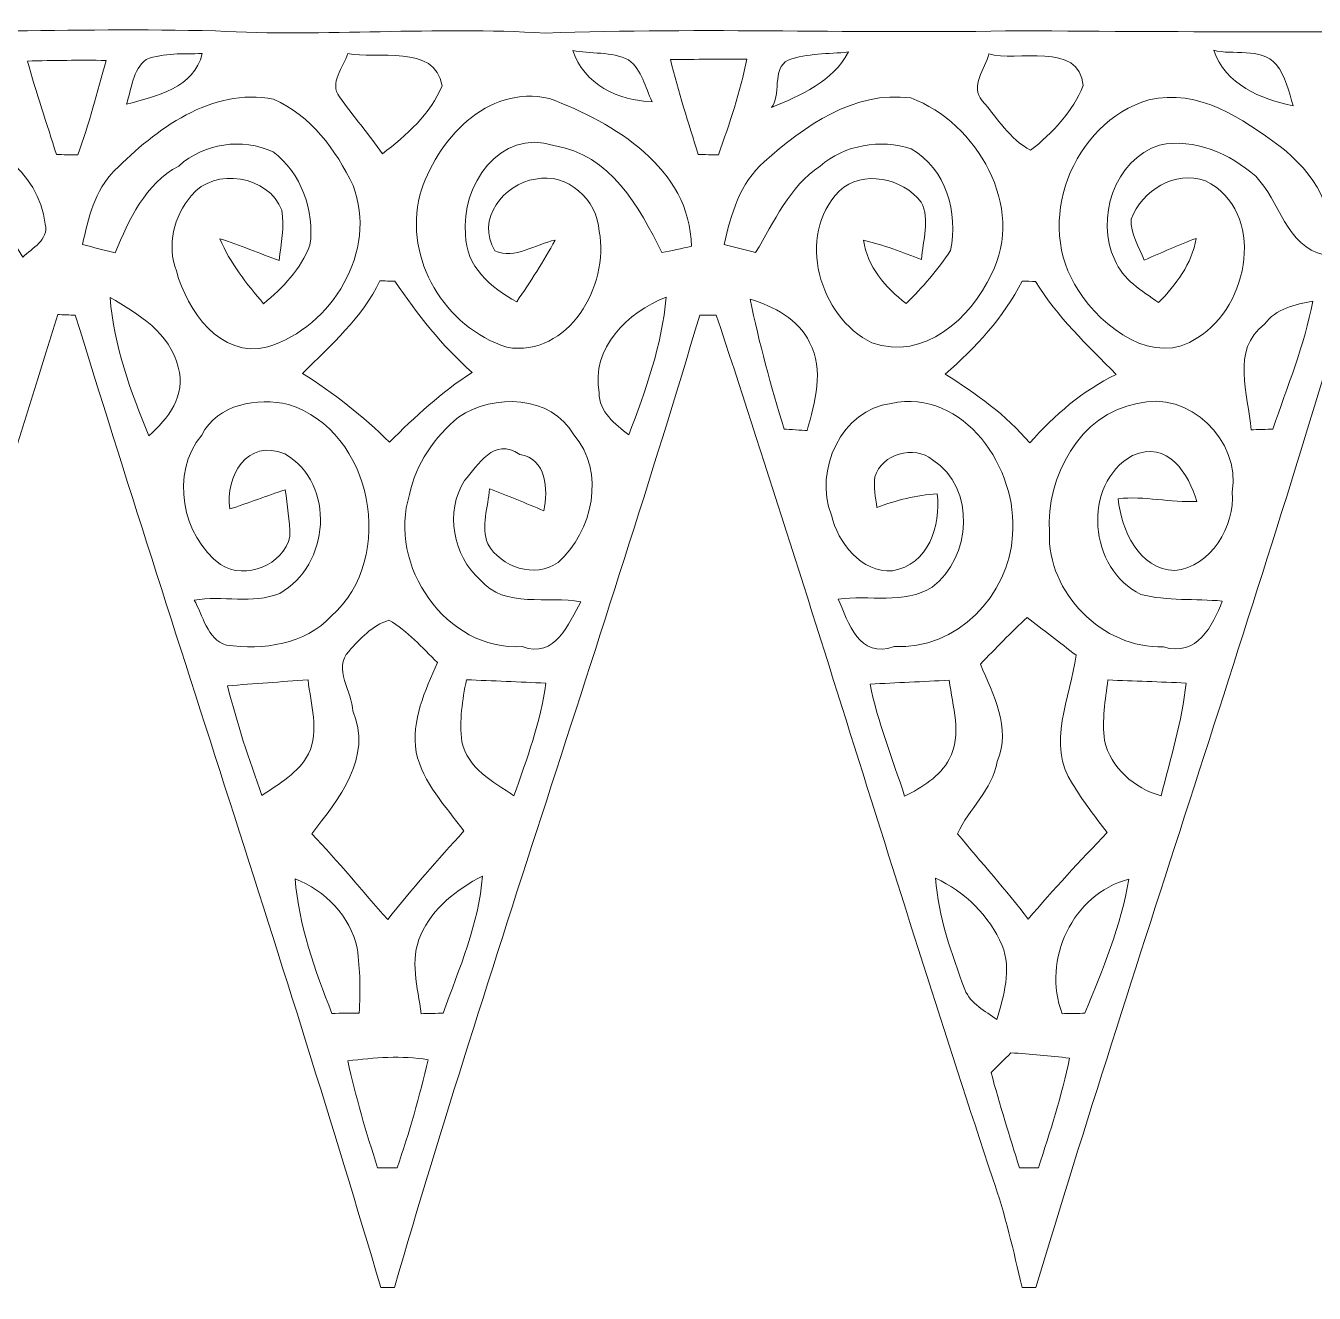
# Model space of a CAD drawing. Header units: centimetres. Extents: x -16.5 to 16.5, y -13.2 to 13.2.
# Drawn here: x 3.87 to 11.81, y 5.39 to 13.2 of the extents above; entities that cross this region are included whole.
import ezdxf

# ---------------------------------------------------------------- set-up
doc = ezdxf.new("R2010")
doc.units = ezdxf.units.CM
doc.header["$MEASUREMENT"] = 0
doc.layers.add('Layer 1', color=7, linetype='Continuous')

msp = doc.modelspace()

# ---------------------------------------------------------------- linework, layer by layer
at = {"layer": 'Layer 1', "color": 252, "lineweight": 9}
for points, knots in [([(-7.73801, 13.18366), (-5.95472, 13.13603), (-4.17108, 13.20094), (-2.38743, 13.1579), (-2.38743, 13.1579), (-0.79535, 13.19212), (0.79851, 13.14909), (2.39059, 13.17307), (2.39059, 13.17307), (3.27218, 13.14591), (4.15448, 13.19424), (5.03642, 13.17131), (5.03642, 13.17131), (5.71376, 13.13427), (6.39039, 13.20059), (7.06807, 13.1579), (7.06807, 13.1579), (8.04385, 13.19424), (9.02034, 13.15261), (9.99613, 13.17307), (9.99613, 13.17307), (12.0694, 13.15438), (14.14338, 13.17695), (16.21666, 13.17202), (16.21666, 13.17202), (16.30238, 13.17272), (16.38706, 13.1893), (16.47208, 13.20341), (16.47208, 13.20341), (16.44703, 12.85487), (16.29074, 12.53772), (16.19515, 12.20611), (16.19515, 12.20611), (15.47124, 9.93457), (14.77027, 7.65492), (14.01603, 5.39291), (14.01603, 5.39291), (13.35528, 7.39069), (12.7291, 9.40047), (12.09374, 11.40636), (12.09374, 11.40636), (12.05494, 11.41271), (12.01649, 11.41871), (11.97874, 11.42436), (11.97874, 11.42436), (11.38149, 9.41634), (10.69639, 7.43479), (10.09102, 5.42925), (10.09102, 5.42925), (10.06986, 5.4289), (10.02717, 5.42819), (10.006, 5.42784), (10.006, 5.42784), (9.9538, 5.65397), (9.90299, 5.8801), (9.82538, 6.09847), (9.82538, 6.09847), (9.24118, 7.86694), (8.70743, 9.652), (8.12252, 11.42012), (8.12252, 11.42012), (8.09712, 11.42012), (8.04597, 11.42047), (8.02057, 11.42083), (8.02057, 11.42083), (7.42226, 9.41458), (6.72552, 7.43832), (6.13886, 5.42854), (6.13886, 5.42854), (6.11769, 5.42854), (6.07606, 5.4289), (6.05489, 5.4289), (6.05489, 5.4289), (5.46258, 7.4362), (4.78948, 9.41952), (4.17318, 11.41977), (4.17318, 11.41977), (4.14601, 11.42083), (4.09169, 11.42259), (4.06452, 11.42365), (4.06452, 11.42365), (3.6359, 10.01818), (3.16564, 8.62577), (2.73667, 7.2203), (2.73667, 7.2203), (2.55851, 6.62129), (2.32392, 6.03885), (2.18527, 5.42854), (2.18527, 5.42854), (2.16481, 5.42854), (2.12389, 5.42819), (2.10308, 5.42819), (2.10308, 5.42819), (1.50829, 7.43761), (0.81367, 9.41599), (0.21748, 11.42471), (0.21748, 11.42471), (0.17832, 11.41871), (0.13916, 11.41271), (0.10036, 11.40636), (0.10036, 11.40636), (-0.38718, 9.85837), (-0.87825, 8.3118), (-1.36614, 6.76381), (-1.36614, 6.76381), (-1.51925, 6.3253), (-1.67588, 5.88645), (-1.76654, 5.4296), (-1.76654, 5.4296), (-1.78771, 5.42854), (-1.82969, 5.42643), (-1.8505, 5.42537), (-1.8505, 5.42537), (-2.3003, 6.93702), (-2.81958, 8.42715), (-3.27925, 9.93634), (-3.27925, 9.93634), (-3.45247, 10.44328), (-3.57241, 10.96998), (-3.79854, 11.45787), (-3.79854, 11.45787), (-3.94389, 11.12979), (-4.05713, 10.789), (-4.1619, 10.44645), (-4.1619, 10.44645), (-4.66814, 8.76688), (-5.25622, 7.11306), (-5.74305, 5.42784), (-5.74305, 5.42784), (-5.76598, 5.42784), (-5.81114, 5.42819), (-5.83407, 5.42854), (-5.83407, 5.42854), (-5.9205, 5.88751), (-6.09936, 6.32037), (-6.23306, 6.76592), (-6.23306, 6.76592), (-6.72625, 8.31815), (-7.21131, 9.87319), (-7.71296, 11.42259), (-7.71296, 11.42259), (-7.73872, 11.42224), (-7.79058, 11.42224), (-7.81633, 11.42189), (-7.81633, 11.42189), (-8.41817, 9.41599), (-9.11314, 7.43902), (-9.69769, 5.42819), (-9.69769, 5.42819), (-9.72027, 5.42784), (-9.76543, 5.42784), (-9.788, 5.42784), (-9.788, 5.42784), (-10.10021, 6.55285), (-10.48227, 7.65775), (-10.82693, 8.77323), (-10.82693, 8.77323), (-11.09646, 9.65905), (-11.40231, 10.53253), (-11.66831, 11.41906), (-11.66831, 11.41906), (-11.69583, 11.42047), (-11.75086, 11.42294), (-11.77873, 11.42436), (-11.77873, 11.42436), (-11.93642, 10.80594), (-12.16431, 10.20904), (-12.34988, 9.59908), (-12.34988, 9.59908), (-12.75875, 8.32591), (-13.15068, 7.04779), (-13.56414, 5.77603), (-13.56414, 5.77603), (-13.60612, 5.64974), (-13.64669, 5.52132), (-13.70948, 5.40314), (-13.70948, 5.40314), (-14.44996, 7.70008), (-15.18762, 9.99737), (-15.90729, 12.30101), (-15.90729, 12.30101), (-16.00007, 12.59099), (-16.0925, 12.88168), (-16.15988, 13.17872), (-16.15988, 13.17872), (-14.6267, 13.17131), (-13.09388, 13.15685), (-11.56036, 13.17766), (-11.56036, 13.17766), (-10.89043, 13.16955), (-10.22016, 13.15402), (-9.54988, 13.1759), (-9.54988, 13.1759), (-8.94628, 13.13497), (-8.34232, 13.1759), (-7.73801, 13.18366), (-7.73801, 13.18366), (-7.73801, 13.18366), (-7.73801, 13.18366), (-7.73801, 13.18366)], [0, 0, 0, 0, 0.0196078, 0.0196078, 0.0196078, 0.0196078, 0.0392157, 0.0392157, 0.0392157, 0.0392157, 0.0588235, 0.0588235, 0.0588235, 0.0588235, 0.0784314, 0.0784314, 0.0784314, 0.0784314, 0.0980392, 0.0980392, 0.0980392, 0.0980392, 0.1176471, 0.1176471, 0.1176471, 0.1176471, 0.1372549, 0.1372549, 0.1372549, 0.1372549, 0.1568627, 0.1568627, 0.1568627, 0.1568627, 0.1764706, 0.1764706, 0.1764706, 0.1764706, 0.1960784, 0.1960784, 0.1960784, 0.1960784, 0.2156863, 0.2156863, 0.2156863, 0.2156863, 0.2352941, 0.2352941, 0.2352941, 0.2352941, 0.254902, 0.254902, 0.254902, 0.254902, 0.2745098, 0.2745098, 0.2745098, 0.2745098, 0.2941176, 0.2941176, 0.2941176, 0.2941176, 0.3137255, 0.3137255, 0.3137255, 0.3137255, 0.3333333, 0.3333333, 0.3333333, 0.3333333, 0.3529412, 0.3529412, 0.3529412, 0.3529412, 0.372549, 0.372549, 0.372549, 0.372549, 0.3921569, 0.3921569, 0.3921569, 0.3921569, 0.4117647, 0.4117647, 0.4117647, 0.4117647, 0.4313725, 0.4313725, 0.4313725, 0.4313725, 0.4509804, 0.4509804, 0.4509804, 0.4509804, 0.4705882, 0.4705882, 0.4705882, 0.4705882, 0.4901961, 0.4901961, 0.4901961, 0.4901961, 0.5098039, 0.5098039, 0.5098039, 0.5098039, 0.5294118, 0.5294118, 0.5294118, 0.5294118, 0.5490196, 0.5490196, 0.5490196, 0.5490196, 0.5686275, 0.5686275, 0.5686275, 0.5686275, 0.5882353, 0.5882353, 0.5882353, 0.5882353, 0.6078431, 0.6078431, 0.6078431, 0.6078431, 0.627451, 0.627451, 0.627451, 0.627451, 0.6470588, 0.6470588, 0.6470588, 0.6470588, 0.6666667, 0.6666667, 0.6666667, 0.6666667, 0.6862745, 0.6862745, 0.6862745, 0.6862745, 0.7058824, 0.7058824, 0.7058824, 0.7058824, 0.7254902, 0.7254902, 0.7254902, 0.7254902, 0.745098, 0.745098, 0.745098, 0.745098, 0.7647059, 0.7647059, 0.7647059, 0.7647059, 0.7843137, 0.7843137, 0.7843137, 0.7843137, 0.8039216, 0.8039216, 0.8039216, 0.8039216, 0.8235294, 0.8235294, 0.8235294, 0.8235294, 0.8431373, 0.8431373, 0.8431373, 0.8431373, 0.8627451, 0.8627451, 0.8627451, 0.8627451, 0.8823529, 0.8823529, 0.8823529, 0.8823529, 0.9019608, 0.9019608, 0.9019608, 0.9019608, 0.9215686, 0.9215686, 0.9215686, 0.9215686, 0.9411765, 0.9411765, 0.9411765, 0.9411765, 0.9607843, 0.9607843, 0.9607843, 0.9607843, 1, 1, 1, 1]), ([(9.80175, 13.0309), (9.77917, 12.93883), (9.68392, 12.82912), (9.76048, 12.74163), (9.76048, 12.74163), (9.8529, 12.63579), (9.93051, 12.50385), (10.05858, 12.43647), (10.05858, 12.43647), (10.19334, 12.53984), (10.32033, 12.67777), (10.38207, 12.83441), (10.38207, 12.83441), (10.36513, 13.11028), (9.96403, 12.97799), (9.80175, 13.0309), (9.80175, 13.0309), (9.80175, 13.0309), (9.80175, 13.0309), (9.80175, 13.0309)], [0, 0, 0, 0, 0.1666667, 0.1666667, 0.1666667, 0.1666667, 0.3333333, 0.3333333, 0.3333333, 0.3333333, 0.5, 0.5, 0.5, 0.5, 0.6666667, 0.6666667, 0.6666667, 0.6666667, 1, 1, 1, 1]), ([(4.60992, 12.99633), (4.52525, 12.93177), (4.52031, 12.81395), (4.48891, 12.72011), (4.48891, 12.72011), (4.66671, 12.76703), (4.91048, 12.821), (4.95387, 13.03196), (4.95387, 13.03196), (4.83781, 13.02879), (4.71928, 13.03796), (4.60992, 12.99633), (4.60992, 12.99633), (4.60992, 12.99633), (4.60992, 12.99633), (4.60992, 12.99633)], [0, 0, 0, 0, 0.2, 0.2, 0.2, 0.2, 0.4, 0.4, 0.4, 0.4, 0.6, 0.6, 0.6, 0.6, 1, 1, 1, 1]), ([(5.85169, 13.03232), (5.82524, 12.948), (5.73528, 12.85099), (5.80089, 12.76456), (5.80089, 12.76456), (5.88521, 12.64532), (5.98257, 12.53596), (6.06512, 12.41495), (6.06512, 12.41495), (6.21223, 12.52608), (6.36428, 12.66225), (6.43272, 12.83405), (6.43272, 12.83405), (6.3925, 13.09546), (6.02244, 12.99351), (5.85169, 13.03232), (5.85169, 13.03232), (5.85169, 13.03232), (5.85169, 13.03232), (5.85169, 13.03232)], [0, 0, 0, 0, 0.1666667, 0.1666667, 0.1666667, 0.1666667, 0.3333333, 0.3333333, 0.3333333, 0.3333333, 0.5, 0.5, 0.5, 0.5, 0.6666667, 0.6666667, 0.6666667, 0.6666667, 1, 1, 1, 1]), ([(7.23811, 13.05172), (7.30479, 12.84358), (7.51998, 12.74022), (7.72635, 12.73563), (7.72635, 12.73563), (7.68473, 12.82382), (7.66356, 12.93213), (7.58172, 12.99351), (7.58172, 12.99351), (7.47835, 13.04643), (7.34289, 13.02808), (7.23811, 13.05172), (7.23811, 13.05172), (7.23811, 13.05172), (7.23811, 13.05172), (7.23811, 13.05172)], [0, 0, 0, 0, 0.2, 0.2, 0.2, 0.2, 0.4, 0.4, 0.4, 0.4, 0.6, 0.6, 0.6, 0.6, 1, 1, 1, 1]), ([(8.56455, 12.99175), (8.46295, 12.9413), (8.524, 12.76526), (8.46154, 12.7), (8.46154, 12.7), (8.64252, 12.77549), (8.84078, 12.8584), (8.93603, 13.04184), (8.93603, 13.04184), (8.81079, 13.02844), (8.68344, 13.03514), (8.56455, 12.99175), (8.56455, 12.99175), (8.56455, 12.99175), (8.56455, 12.99175), (8.56455, 12.99175)], [0, 0, 0, 0, 0.2, 0.2, 0.2, 0.2, 0.4, 0.4, 0.4, 0.4, 0.6, 0.6, 0.6, 0.6, 1, 1, 1, 1]), ([(11.18746, 13.05207), (11.25907, 12.84076), (11.47709, 12.75221), (11.67711, 12.70917), (11.67711, 12.70917), (11.64854, 12.79631), (11.63231, 12.89297), (11.57199, 12.96564), (11.57199, 12.96564), (11.4792, 13.07218), (11.29964, 13.02103), (11.18746, 13.05207), (11.18746, 13.05207), (11.18746, 13.05207), (11.18746, 13.05207), (11.18746, 13.05207)], [0, 0, 0, 0, 0.2, 0.2, 0.2, 0.2, 0.4, 0.4, 0.4, 0.4, 0.6, 0.6, 0.6, 0.6, 1, 1, 1, 1]), ([(3.8779, 12.98575), (3.93329, 12.79243), (3.99538, 12.60087), (4.05747, 12.40966), (4.05747, 12.40966), (4.09027, 12.40896), (4.15554, 12.40825), (4.18799, 12.40755), (4.18799, 12.40755), (4.25749, 12.59805), (4.30935, 12.79454), (4.36262, 12.98998), (4.36262, 12.98998), (4.20069, 12.9921), (4.03912, 12.98998), (3.8779, 12.98575), (3.8779, 12.98575), (3.8779, 12.98575), (3.8779, 12.98575), (3.8779, 12.98575)], [0, 0, 0, 0, 0.1666667, 0.1666667, 0.1666667, 0.1666667, 0.3333333, 0.3333333, 0.3333333, 0.3333333, 0.5, 0.5, 0.5, 0.5, 0.6666667, 0.6666667, 0.6666667, 0.6666667, 1, 1, 1, 1]), ([(7.83995, 12.99457), (7.88863, 12.79737), (7.95107, 12.60369), (8.01105, 12.40966), (8.01105, 12.40966), (8.04209, 12.40931), (8.10453, 12.4086), (8.13558, 12.40825), (8.13558, 12.40825), (8.20437, 12.60157), (8.27069, 12.79631), (8.30985, 12.9981), (8.30985, 12.9981), (8.15286, 12.9981), (7.99588, 12.99669), (7.83995, 12.99457), (7.83995, 12.99457), (7.83995, 12.99457), (7.83995, 12.99457), (7.83995, 12.99457)], [0, 0, 0, 0, 0.1666667, 0.1666667, 0.1666667, 0.1666667, 0.3333333, 0.3333333, 0.3333333, 0.3333333, 0.5, 0.5, 0.5, 0.5, 0.6666667, 0.6666667, 0.6666667, 0.6666667, 1, 1, 1, 1]), ([(2.75325, 12.70388), (2.53876, 12.56171), (2.36695, 12.34193), (2.31122, 12.08828), (2.31122, 12.08828), (2.29534, 11.84063), (2.3793, 11.57182), (2.57227, 11.40742), (2.57227, 11.40742), (2.7215, 11.28924), (2.91411, 11.14284), (3.1159, 11.2462), (3.1159, 11.2462), (3.44222, 11.41589), (3.5978, 11.94012), (3.30041, 12.2054), (3.30041, 12.2054), (3.15577, 12.31759), (2.93916, 12.26855), (2.82909, 12.13097), (2.82909, 12.13097), (2.74972, 12.02372), (2.80652, 11.88261), (2.81145, 11.7609), (2.81145, 11.7609), (2.92858, 11.80289), (3.04394, 11.85016), (3.16459, 11.88191), (3.16459, 11.88191), (3.13919, 11.71963), (3.03265, 11.59334), (2.90671, 11.49597), (2.90671, 11.49597), (2.77089, 11.6138), (2.59203, 11.74327), (2.62484, 11.95176), (2.62484, 11.95176), (2.58285, 12.23292), (2.83474, 12.55254), (3.13566, 12.4654), (3.13566, 12.4654), (3.5029, 12.42624), (3.68035, 12.06112), (3.84933, 11.77713), (3.84933, 11.77713), (3.90683, 11.83428), (4.0116, 11.88332), (3.98762, 11.98069), (3.98762, 11.98069), (3.95022, 12.31653), (3.62108, 12.49962), (3.3639, 12.65908), (3.3639, 12.65908), (3.18716, 12.77232), (2.94057, 12.80901), (2.75325, 12.70388), (2.75325, 12.70388), (2.75325, 12.70388), (2.75325, 12.70388), (2.75325, 12.70388)], [0, 0, 0, 0, 0.0625, 0.0625, 0.0625, 0.0625, 0.125, 0.125, 0.125, 0.125, 0.1875, 0.1875, 0.1875, 0.1875, 0.25, 0.25, 0.25, 0.25, 0.3125, 0.3125, 0.3125, 0.3125, 0.375, 0.375, 0.375, 0.375, 0.4375, 0.4375, 0.4375, 0.4375, 0.5, 0.5, 0.5, 0.5, 0.5625, 0.5625, 0.5625, 0.5625, 0.625, 0.625, 0.625, 0.625, 0.6875, 0.6875, 0.6875, 0.6875, 0.75, 0.75, 0.75, 0.75, 0.8125, 0.8125, 0.8125, 0.8125, 0.875, 0.875, 0.875, 0.875, 1, 1, 1, 1]), ([(4.41483, 12.31089), (4.29242, 12.19024), (4.25255, 12.01632), (4.21798, 11.8551), (4.21798, 11.8551), (4.28465, 11.83816), (4.35168, 11.82088), (4.41871, 11.80465), (4.41871, 11.80465), (4.50479, 12.00997), (4.60215, 12.22834), (4.81029, 12.33875), (4.81029, 12.33875), (4.96552, 12.47951), (5.20223, 12.51479), (5.39167, 12.42624), (5.39167, 12.42624), (5.56418, 12.29819), (5.6492, 12.06288), (5.61886, 11.85157), (5.61886, 11.85157), (5.56277, 11.70446), (5.452, 11.58945), (5.33346, 11.49068), (5.33346, 11.49068), (5.22763, 11.61239), (5.12709, 11.74115), (5.06394, 11.89073), (5.06394, 11.89073), (5.18777, 11.85157), (5.30736, 11.80006), (5.42977, 11.75738), (5.42977, 11.75738), (5.43894, 11.85898), (5.46329, 11.96516), (5.446, 12.06606), (5.446, 12.06606), (5.36521, 12.27949), (5.03149, 12.33452), (4.8872, 12.15566), (4.8872, 12.15566), (4.78031, 12.0276), (4.73586, 11.85404), (4.79583, 11.69247), (4.79583, 11.69247), (4.8618, 11.45011), (5.065, 11.14954), (5.35957, 11.22504), (5.35957, 11.22504), (5.75327, 11.34533), (6.04078, 11.8177), (5.88415, 12.21846), (5.88415, 12.21846), (5.78079, 12.43894), (5.62239, 12.6499), (5.3952, 12.7515), (5.3952, 12.7515), (5.00609, 12.82382), (4.67095, 12.56559), (4.41483, 12.31089), (4.41483, 12.31089), (4.41483, 12.31089), (4.41483, 12.31089), (4.41483, 12.31089)], [0, 0, 0, 0, 0.0588235, 0.0588235, 0.0588235, 0.0588235, 0.1176471, 0.1176471, 0.1176471, 0.1176471, 0.1764706, 0.1764706, 0.1764706, 0.1764706, 0.2352941, 0.2352941, 0.2352941, 0.2352941, 0.2941176, 0.2941176, 0.2941176, 0.2941176, 0.3529412, 0.3529412, 0.3529412, 0.3529412, 0.4117647, 0.4117647, 0.4117647, 0.4117647, 0.4705882, 0.4705882, 0.4705882, 0.4705882, 0.5294118, 0.5294118, 0.5294118, 0.5294118, 0.5882353, 0.5882353, 0.5882353, 0.5882353, 0.6470588, 0.6470588, 0.6470588, 0.6470588, 0.7058824, 0.7058824, 0.7058824, 0.7058824, 0.7647059, 0.7647059, 0.7647059, 0.7647059, 0.8235294, 0.8235294, 0.8235294, 0.8235294, 0.8823529, 0.8823529, 0.8823529, 0.8823529, 1, 1, 1, 1]), ([(6.29584, 12.1599), (6.19706, 11.76161), (6.45, 11.3478), (6.831, 11.22186), (6.831, 11.22186), (7.21342, 11.15977), (7.46354, 11.60251), (7.40109, 11.93659), (7.40109, 11.93659), (7.39086, 12.1292), (7.20424, 12.30171), (7.0081, 12.25867), (7.0081, 12.25867), (6.81337, 12.22904), (6.63909, 12.00961), (6.75763, 11.81735), (6.75763, 11.81735), (6.88286, 11.7602), (7.0081, 11.85898), (7.12945, 11.88261), (7.12945, 11.88261), (7.05784, 11.75138), (6.97776, 11.62544), (6.89274, 11.50302), (6.89274, 11.50302), (6.7347, 11.58663), (6.57665, 11.72245), (6.57806, 11.91648), (6.57806, 11.91648), (6.54631, 12.21564), (6.78761, 12.57512), (7.1224, 12.46505), (7.1224, 12.46505), (7.46918, 12.40896), (7.64698, 12.0904), (7.78703, 11.80535), (7.78703, 11.80535), (7.84771, 11.8177), (7.90839, 11.83075), (7.96907, 11.84451), (7.96907, 11.84451), (7.9613, 12.32782), (7.49176, 12.60545), (7.09559, 12.75468), (7.09559, 12.75468), (6.70789, 12.84499), (6.39568, 12.49539), (6.29584, 12.1599), (6.29584, 12.1599), (6.29584, 12.1599), (6.29584, 12.1599), (6.29584, 12.1599)], [0, 0, 0, 0, 0.0714286, 0.0714286, 0.0714286, 0.0714286, 0.1428571, 0.1428571, 0.1428571, 0.1428571, 0.2142857, 0.2142857, 0.2142857, 0.2142857, 0.2857143, 0.2857143, 0.2857143, 0.2857143, 0.3571429, 0.3571429, 0.3571429, 0.3571429, 0.4285714, 0.4285714, 0.4285714, 0.4285714, 0.5, 0.5, 0.5, 0.5, 0.5714286, 0.5714286, 0.5714286, 0.5714286, 0.6428571, 0.6428571, 0.6428571, 0.6428571, 0.7142857, 0.7142857, 0.7142857, 0.7142857, 0.7857143, 0.7857143, 0.7857143, 0.7857143, 0.8571429, 0.8571429, 0.8571429, 0.8571429, 1, 1, 1, 1]), ([(8.41674, 12.36486), (8.26857, 12.23539), (8.21178, 12.03925), (8.17016, 11.8551), (8.17016, 11.8551), (8.23472, 11.83887), (8.29962, 11.82229), (8.36488, 11.80641), (8.36488, 11.80641), (8.47954, 11.9948), (8.57162, 12.21246), (8.7614, 12.3384), (8.7614, 12.3384), (8.9131, 12.46999), (9.13394, 12.50668), (9.32338, 12.44494), (9.32338, 12.44494), (9.53963, 12.32323), (9.6123, 12.05018), (9.56539, 11.81841), (9.56539, 11.81841), (9.48636, 11.69952), (9.39464, 11.59087), (9.29234, 11.49209), (9.29234, 11.49209), (9.16357, 11.59016), (9.05421, 11.71751), (9.02916, 11.88261), (9.02916, 11.88261), (9.15158, 11.85333), (9.26905, 11.80677), (9.38723, 11.76373), (9.38723, 11.76373), (9.39464, 11.87979), (9.44121, 12.00891), (9.38441, 12.11686), (9.38441, 12.11686), (9.27011, 12.26397), (9.02493, 12.32041), (8.87959, 12.18459), (8.87959, 12.18459), (8.61113, 11.90837), (8.75682, 11.40989), (9.08138, 11.24938), (9.08138, 11.24938), (9.40205, 11.13614), (9.69133, 11.40213), (9.81762, 11.672), (9.81762, 11.672), (10.02964, 12.08476), (9.72907, 12.60792), (9.32092, 12.75856), (9.32092, 12.75856), (8.97166, 12.80548), (8.66263, 12.58429), (8.41674, 12.36486), (8.41674, 12.36486), (8.41674, 12.36486), (8.41674, 12.36486), (8.41674, 12.36486)], [0, 0, 0, 0, 0.0625, 0.0625, 0.0625, 0.0625, 0.125, 0.125, 0.125, 0.125, 0.1875, 0.1875, 0.1875, 0.1875, 0.25, 0.25, 0.25, 0.25, 0.3125, 0.3125, 0.3125, 0.3125, 0.375, 0.375, 0.375, 0.375, 0.4375, 0.4375, 0.4375, 0.4375, 0.5, 0.5, 0.5, 0.5, 0.5625, 0.5625, 0.5625, 0.5625, 0.625, 0.625, 0.625, 0.625, 0.6875, 0.6875, 0.6875, 0.6875, 0.75, 0.75, 0.75, 0.75, 0.8125, 0.8125, 0.8125, 0.8125, 0.875, 0.875, 0.875, 0.875, 1, 1, 1, 1]), ([(10.7867, 12.74657), (10.31574, 12.60475), (10.07409, 11.98421), (10.35456, 11.57182), (10.35456, 11.57182), (10.49885, 11.34498), (10.82127, 11.0938), (11.08833, 11.28219), (11.08833, 11.28219), (11.40583, 11.47127), (11.51342, 12.06112), (11.1363, 12.24774), (11.1363, 12.24774), (10.94757, 12.31371), (10.74578, 12.18953), (10.67805, 12.01244), (10.67805, 12.01244), (10.67346, 11.92177), (10.72673, 11.84134), (10.75919, 11.75949), (10.75919, 11.75949), (10.86537, 11.805), (10.97085, 11.85298), (11.07951, 11.8932), (11.07951, 11.8932), (11.05164, 11.73445), (10.95533, 11.60851), (10.84703, 11.49738), (10.84703, 11.49738), (10.74613, 11.57111), (10.62654, 11.63814), (10.5775, 11.7602), (10.5775, 11.7602), (10.4558, 12.01208), (10.57645, 12.38144), (10.85338, 12.46858), (10.85338, 12.46858), (11.06857, 12.51303), (11.28765, 12.41531), (11.44569, 12.27561), (11.44569, 12.27561), (11.59386, 12.12815), (11.63302, 11.84099), (11.86761, 11.79195), (11.86761, 11.79195), (11.97345, 12.05159), (11.79565, 12.307), (11.59597, 12.46011), (11.59597, 12.46011), (11.36349, 12.6305), (11.09432, 12.81994), (10.7867, 12.74657), (10.7867, 12.74657), (10.7867, 12.74657), (10.7867, 12.74657), (10.7867, 12.74657)], [0, 0, 0, 0, 0.0666667, 0.0666667, 0.0666667, 0.0666667, 0.1333333, 0.1333333, 0.1333333, 0.1333333, 0.2, 0.2, 0.2, 0.2, 0.2666667, 0.2666667, 0.2666667, 0.2666667, 0.3333333, 0.3333333, 0.3333333, 0.3333333, 0.4, 0.4, 0.4, 0.4, 0.4666667, 0.4666667, 0.4666667, 0.4666667, 0.5333333, 0.5333333, 0.5333333, 0.5333333, 0.6, 0.6, 0.6, 0.6, 0.6666667, 0.6666667, 0.6666667, 0.6666667, 0.7333333, 0.7333333, 0.7333333, 0.7333333, 0.8, 0.8, 0.8, 0.8, 0.8666667, 0.8666667, 0.8666667, 0.8666667, 1, 1, 1, 1]), ([(6.04995, 11.63179), (5.94095, 11.40248), (5.74868, 11.23738), (5.57265, 11.06135), (5.57265, 11.06135), (5.76632, 10.93964), (5.94659, 10.79923), (6.10852, 10.63695), (6.10852, 10.63695), (6.26585, 10.79465), (6.42954, 10.94599), (6.61757, 11.06699), (6.61757, 11.06699), (6.43201, 11.23103), (6.27997, 11.42577), (6.14168, 11.62932), (6.14168, 11.62932), (6.11875, 11.63002), (6.07289, 11.63108), (6.04995, 11.63179), (6.04995, 11.63179), (6.04995, 11.63179), (6.04995, 11.63179), (6.04995, 11.63179)], [0, 0, 0, 0, 0.1428571, 0.1428571, 0.1428571, 0.1428571, 0.2857143, 0.2857143, 0.2857143, 0.2857143, 0.4285714, 0.4285714, 0.4285714, 0.4285714, 0.5714286, 0.5714286, 0.5714286, 0.5714286, 0.7142857, 0.7142857, 0.7142857, 0.7142857, 1, 1, 1, 1]), ([(10.006, 11.63002), (9.89454, 11.40425), (9.7192, 11.22151), (9.53293, 11.05606), (9.53293, 11.05606), (9.72309, 10.93646), (9.90758, 10.80523), (10.05434, 10.63307), (10.05434, 10.63307), (10.20532, 10.80488), (10.37995, 10.95481), (10.58632, 11.05535), (10.58632, 11.05535), (10.40782, 11.23491), (10.22262, 11.40919), (10.08961, 11.62791), (10.08961, 11.62791), (10.06881, 11.62861), (10.02717, 11.62932), (10.006, 11.63002), (10.006, 11.63002), (10.006, 11.63002), (10.006, 11.63002), (10.006, 11.63002)], [0, 0, 0, 0, 0.1428571, 0.1428571, 0.1428571, 0.1428571, 0.2857143, 0.2857143, 0.2857143, 0.2857143, 0.4285714, 0.4285714, 0.4285714, 0.4285714, 0.5714286, 0.5714286, 0.5714286, 0.5714286, 0.7142857, 0.7142857, 0.7142857, 0.7142857, 1, 1, 1, 1]), ([(4.38731, 11.52842), (4.4113, 11.23103), (4.51396, 10.94916), (4.62685, 10.67576), (4.62685, 10.67576), (4.74362, 10.78265), (4.85686, 10.92447), (4.80747, 11.09874), (4.80747, 11.09874), (4.75455, 11.31076), (4.5637, 11.42824), (4.38731, 11.52842), (4.38731, 11.52842), (4.38731, 11.52842), (4.38731, 11.52842), (4.38731, 11.52842)], [0, 0, 0, 0, 0.2, 0.2, 0.2, 0.2, 0.4, 0.4, 0.4, 0.4, 0.6, 0.6, 0.6, 0.6, 1, 1, 1, 1]), ([(7.40039, 10.94211), (7.39898, 10.82322), (7.49917, 10.74914), (7.58277, 10.68246), (7.58277, 10.68246), (7.6872, 10.95622), (7.78809, 11.23597), (7.81314, 11.53019), (7.81314, 11.53019), (7.57713, 11.44023), (7.34853, 11.21657), (7.40039, 10.94211), (7.40039, 10.94211), (7.40039, 10.94211), (7.40039, 10.94211), (7.40039, 10.94211)], [0, 0, 0, 0, 0.2, 0.2, 0.2, 0.2, 0.4, 0.4, 0.4, 0.4, 0.6, 0.6, 0.6, 0.6, 1, 1, 1, 1]), ([(8.33138, 11.51961), (8.38534, 11.24867), (8.45978, 10.98268), (8.54021, 10.71809), (8.54021, 10.71809), (8.57549, 10.71562), (8.6464, 10.71104), (8.68203, 10.70857), (8.68203, 10.70857), (8.72825, 10.88178), (8.78892, 11.08251), (8.69756, 11.25149), (8.69756, 11.25149), (8.62877, 11.39719), (8.47637, 11.47163), (8.33138, 11.51961), (8.33138, 11.51961), (8.33138, 11.51961), (8.33138, 11.51961), (8.33138, 11.51961)], [0, 0, 0, 0, 0.1666667, 0.1666667, 0.1666667, 0.1666667, 0.3333333, 0.3333333, 0.3333333, 0.3333333, 0.5, 0.5, 0.5, 0.5, 0.6666667, 0.6666667, 0.6666667, 0.6666667, 1, 1, 1, 1]), ([(11.50002, 11.36474), (11.29012, 11.20563), (11.40054, 10.93329), (11.41853, 10.71351), (11.41853, 10.71351), (11.45204, 10.71457), (11.51872, 10.71668), (11.55188, 10.71774), (11.55188, 10.71774), (11.63866, 10.97915), (11.74732, 11.23491), (11.79741, 11.50655), (11.79741, 11.50655), (11.6884, 11.48503), (11.56987, 11.46104), (11.50002, 11.36474), (11.50002, 11.36474), (11.50002, 11.36474), (11.50002, 11.36474), (11.50002, 11.36474)], [0, 0, 0, 0, 0.1666667, 0.1666667, 0.1666667, 0.1666667, 0.3333333, 0.3333333, 0.3333333, 0.3333333, 0.5, 0.5, 0.5, 0.5, 0.6666667, 0.6666667, 0.6666667, 0.6666667, 1, 1, 1, 1]), ([(9.19885, 10.87614), (8.89581, 10.84121), (8.72048, 10.45951), (8.83232, 10.18822), (8.83232, 10.18822), (8.869, 10.01854), (9.01893, 9.83121), (9.20767, 9.84532), (9.20767, 9.84532), (9.42851, 9.88166), (9.50718, 10.1226), (9.48319, 10.31945), (9.48319, 10.31945), (9.35548, 10.31134), (9.2313, 10.27959), (9.11171, 10.23479), (9.11171, 10.23479), (9.10325, 10.29758), (9.09196, 10.36073), (9.09866, 10.42388), (9.09866, 10.42388), (9.14135, 10.56569), (9.34102, 10.62108), (9.45497, 10.52936), (9.45497, 10.52936), (9.72343, 10.35685), (9.69592, 9.92293), (9.45144, 9.74407), (9.45144, 9.74407), (9.28105, 9.63612), (9.06163, 9.69645), (8.87359, 9.6707), (8.87359, 9.6707), (8.93462, 9.52747), (9.002, 9.29852), (9.2186, 9.37754), (9.2186, 9.37754), (9.59856, 9.35637), (9.93157, 9.69398), (9.94674, 10.06616), (9.94674, 10.06616), (9.98484, 10.47256), (9.64829, 10.97139), (9.19885, 10.87614), (9.19885, 10.87614), (9.19885, 10.87614), (9.19885, 10.87614), (9.19885, 10.87614)], [0, 0, 0, 0, 0.0769231, 0.0769231, 0.0769231, 0.0769231, 0.1538462, 0.1538462, 0.1538462, 0.1538462, 0.2307692, 0.2307692, 0.2307692, 0.2307692, 0.3076923, 0.3076923, 0.3076923, 0.3076923, 0.3846154, 0.3846154, 0.3846154, 0.3846154, 0.4615385, 0.4615385, 0.4615385, 0.4615385, 0.5384615, 0.5384615, 0.5384615, 0.5384615, 0.6153846, 0.6153846, 0.6153846, 0.6153846, 0.6923077, 0.6923077, 0.6923077, 0.6923077, 0.7692308, 0.7692308, 0.7692308, 0.7692308, 0.8461538, 0.8461538, 0.8461538, 0.8461538, 1, 1, 1, 1]), ([(10.71615, 10.87473), (10.3609, 10.81229), (10.15347, 10.4207), (10.17499, 10.08274), (10.17499, 10.08274), (10.16017, 9.70985), (10.50377, 9.36343), (10.87701, 9.37613), (10.87701, 9.37613), (11.08586, 9.31051), (11.1804, 9.50842), (11.24002, 9.65835), (11.24002, 9.65835), (11.07351, 9.67352), (10.90135, 9.65729), (10.73872, 9.69927), (10.73872, 9.69927), (10.41981, 9.85132), (10.36795, 10.37766), (10.68757, 10.55546), (10.68757, 10.55546), (10.90453, 10.65318), (11.03365, 10.44081), (11.08339, 10.27183), (11.08339, 10.27183), (10.92076, 10.26372), (10.76024, 10.30781), (10.59797, 10.28841), (10.59797, 10.28841), (10.61878, 10.09685), (10.7232, 9.85379), (10.94792, 9.84673), (10.94792, 9.84673), (11.16947, 9.86719), (11.31799, 10.12049), (11.30176, 10.33004), (11.30176, 10.33004), (11.35291, 10.64542), (11.03365, 10.96363), (10.71615, 10.87473), (10.71615, 10.87473), (10.71615, 10.87473), (10.71615, 10.87473), (10.71615, 10.87473)], [0, 0, 0, 0, 0.0833333, 0.0833333, 0.0833333, 0.0833333, 0.1666667, 0.1666667, 0.1666667, 0.1666667, 0.25, 0.25, 0.25, 0.25, 0.3333333, 0.3333333, 0.3333333, 0.3333333, 0.4166667, 0.4166667, 0.4166667, 0.4166667, 0.5, 0.5, 0.5, 0.5, 0.5833333, 0.5833333, 0.5833333, 0.5833333, 0.6666667, 0.6666667, 0.6666667, 0.6666667, 0.75, 0.75, 0.75, 0.75, 0.8333333, 0.8333333, 0.8333333, 0.8333333, 1, 1, 1, 1]), ([(4.95211, 10.6807), (4.75561, 10.44504), (4.83005, 10.06052), (5.06782, 9.88272), (5.06782, 9.88272), (5.22199, 9.7857), (5.45482, 9.87919), (5.49539, 10.05664), (5.49539, 10.05664), (5.49433, 10.15365), (5.47987, 10.24855), (5.46646, 10.34415), (5.46646, 10.34415), (5.35216, 10.30675), (5.23998, 10.2623), (5.12568, 10.22562), (5.12568, 10.22562), (5.09428, 10.42423), (5.23116, 10.66306), (5.46434, 10.56534), (5.46434, 10.56534), (5.78255, 10.38049), (5.73916, 9.87778), (5.43295, 9.70562), (5.43295, 9.70562), (5.26749, 9.63789), (5.07664, 9.69363), (4.90554, 9.66435), (4.90554, 9.66435), (4.95987, 9.57227), (4.98351, 9.4234), (5.1038, 9.38636), (5.1038, 9.38636), (5.32852, 9.35567), (5.58887, 9.38953), (5.74974, 9.56522), (5.74974, 9.56522), (6.1572, 9.92329), (6.0048, 10.70822), (5.48657, 10.86944), (5.48657, 10.86944), (5.29572, 10.91494), (5.04877, 10.87332), (4.95211, 10.6807), (4.95211, 10.6807), (4.95211, 10.6807), (4.95211, 10.6807), (4.95211, 10.6807)], [0, 0, 0, 0, 0.0769231, 0.0769231, 0.0769231, 0.0769231, 0.1538462, 0.1538462, 0.1538462, 0.1538462, 0.2307692, 0.2307692, 0.2307692, 0.2307692, 0.3076923, 0.3076923, 0.3076923, 0.3076923, 0.3846154, 0.3846154, 0.3846154, 0.3846154, 0.4615385, 0.4615385, 0.4615385, 0.4615385, 0.5384615, 0.5384615, 0.5384615, 0.5384615, 0.6153846, 0.6153846, 0.6153846, 0.6153846, 0.6923077, 0.6923077, 0.6923077, 0.6923077, 0.7692308, 0.7692308, 0.7692308, 0.7692308, 0.8461538, 0.8461538, 0.8461538, 0.8461538, 1, 1, 1, 1]), ([(6.53467, 10.79182), (6.38897, 10.66976), (6.26903, 10.50396), (6.23234, 10.31487), (6.23234, 10.31487), (6.09476, 9.88236), (6.45671, 9.34826), (6.92625, 9.37789), (6.92625, 9.37789), (7.13192, 9.29993), (7.21342, 9.52324), (7.28785, 9.6527), (7.28785, 9.6527), (7.08783, 9.69539), (6.81689, 9.60755), (6.66802, 9.78888), (6.66802, 9.78888), (6.50045, 9.93775), (6.44824, 10.20868), (6.57101, 10.4013), (6.57101, 10.4013), (6.65673, 10.49479), (6.74881, 10.67294), (6.91109, 10.56146), (6.91109, 10.56146), (7.07936, 10.53641), (7.08606, 10.34556), (7.0596, 10.21433), (7.0596, 10.21433), (6.94883, 10.26089), (6.83841, 10.30852), (6.72552, 10.34944), (6.72552, 10.34944), (6.71741, 10.23867), (6.66979, 10.11837), (6.71459, 10.01113), (6.71459, 10.01113), (6.79537, 9.86684), (7.00669, 9.79452), (7.14745, 9.89647), (7.14745, 9.89647), (7.36052, 10.08168), (7.44378, 10.4588), (7.24375, 10.68211), (7.24375, 10.68211), (7.10476, 10.9287), (6.74881, 10.93752), (6.53467, 10.79182), (6.53467, 10.79182), (6.53467, 10.79182), (6.53467, 10.79182), (6.53467, 10.79182)], [0, 0, 0, 0, 0.0714286, 0.0714286, 0.0714286, 0.0714286, 0.1428571, 0.1428571, 0.1428571, 0.1428571, 0.2142857, 0.2142857, 0.2142857, 0.2142857, 0.2857143, 0.2857143, 0.2857143, 0.2857143, 0.3571429, 0.3571429, 0.3571429, 0.3571429, 0.4285714, 0.4285714, 0.4285714, 0.4285714, 0.5, 0.5, 0.5, 0.5, 0.5714286, 0.5714286, 0.5714286, 0.5714286, 0.6428571, 0.6428571, 0.6428571, 0.6428571, 0.7142857, 0.7142857, 0.7142857, 0.7142857, 0.7857143, 0.7857143, 0.7857143, 0.7857143, 0.8571429, 0.8571429, 0.8571429, 0.8571429, 1, 1, 1, 1]), ([(5.85875, 9.34826), (5.7575, 9.2463), (5.88027, 9.09461), (5.88274, 8.98172), (5.88274, 8.98172), (6.00762, 8.70091), (5.7949, 8.43139), (5.62944, 8.22466), (5.62944, 8.22466), (5.79384, 8.05603), (5.93954, 7.87012), (6.09793, 7.69585), (6.09793, 7.69585), (6.24751, 7.88352), (6.40591, 8.06415), (6.56748, 8.24159), (6.56748, 8.24159), (6.45494, 8.39258), (6.3156, 8.53828), (6.27326, 8.72737), (6.27326, 8.72737), (6.24187, 8.92316), (6.32794, 9.1059), (6.40485, 9.27911), (6.40485, 9.27911), (6.30925, 9.37048), (6.22176, 9.4749), (6.10499, 9.53982), (6.10499, 9.53982), (6.00304, 9.50771), (5.92684, 9.42657), (5.85875, 9.34826), (5.85875, 9.34826), (5.85875, 9.34826), (5.85875, 9.34826), (5.85875, 9.34826)], [0, 0, 0, 0, 0.1, 0.1, 0.1, 0.1, 0.2, 0.2, 0.2, 0.2, 0.3, 0.3, 0.3, 0.3, 0.4, 0.4, 0.4, 0.4, 0.5, 0.5, 0.5, 0.5, 0.6, 0.6, 0.6, 0.6, 0.7, 0.7, 0.7, 0.7, 0.8, 0.8, 0.8, 0.8, 1, 1, 1, 1]), ([(10.03671, 9.55781), (9.93827, 9.46397), (9.84267, 9.36731), (9.74955, 9.26853), (9.74955, 9.26853), (9.82857, 9.08156), (9.94109, 8.87765), (9.85255, 8.67057), (9.85255, 8.67057), (9.82609, 8.49242), (9.6758, 8.38059), (9.60878, 8.2229), (9.60878, 8.2229), (9.75518, 8.04862), (9.90652, 7.87894), (10.04446, 7.69761), (10.04446, 7.69761), (10.19827, 7.88317), (10.36549, 8.05603), (10.52988, 8.23207), (10.52988, 8.23207), (10.4558, 8.33014), (10.37924, 8.4268), (10.31715, 8.53228), (10.31715, 8.53228), (10.15417, 8.77041), (10.30551, 9.06709), (10.33867, 9.32533), (10.33867, 9.32533), (10.23743, 9.40259), (10.13724, 9.4809), (10.03671, 9.55781), (10.03671, 9.55781), (10.03671, 9.55781), (10.03671, 9.55781), (10.03671, 9.55781)], [0, 0, 0, 0, 0.1, 0.1, 0.1, 0.1, 0.2, 0.2, 0.2, 0.2, 0.3, 0.3, 0.3, 0.3, 0.4, 0.4, 0.4, 0.4, 0.5, 0.5, 0.5, 0.5, 0.6, 0.6, 0.6, 0.6, 0.7, 0.7, 0.7, 0.7, 0.8, 0.8, 0.8, 0.8, 1, 1, 1, 1]), ([(5.11086, 9.13589), (5.16907, 8.90729), (5.24174, 8.68257), (5.32323, 8.46102), (5.32323, 8.46102), (5.42942, 8.53228), (5.54866, 8.60002), (5.61004, 8.71714), (5.61004, 8.71714), (5.67742, 8.86107), (5.6245, 9.02194), (5.60687, 9.17187), (5.60687, 9.17187), (5.44106, 9.16129), (5.27561, 9.14964), (5.11086, 9.13589), (5.11086, 9.13589), (5.11086, 9.13589), (5.11086, 9.13589), (5.11086, 9.13589)], [0, 0, 0, 0, 0.1666667, 0.1666667, 0.1666667, 0.1666667, 0.3333333, 0.3333333, 0.3333333, 0.3333333, 0.5, 0.5, 0.5, 0.5, 0.6666667, 0.6666667, 0.6666667, 0.6666667, 1, 1, 1, 1]), ([(6.583, 9.17363), (6.5569, 9.04804), (6.53961, 8.92034), (6.55443, 8.79157), (6.55443, 8.79157), (6.589, 8.63), (6.7481, 8.54322), (6.87581, 8.45785), (6.87581, 8.45785), (6.95412, 8.68504), (7.04197, 8.91187), (7.07266, 9.15176), (7.07266, 9.15176), (6.90932, 9.16058), (6.74493, 9.16658), (6.583, 9.17363), (6.583, 9.17363), (6.583, 9.17363), (6.583, 9.17363), (6.583, 9.17363)], [0, 0, 0, 0, 0.1666667, 0.1666667, 0.1666667, 0.1666667, 0.3333333, 0.3333333, 0.3333333, 0.3333333, 0.5, 0.5, 0.5, 0.5, 0.6666667, 0.6666667, 0.6666667, 0.6666667, 1, 1, 1, 1]), ([(9.07009, 9.14647), (9.1163, 8.9094), (9.20908, 8.68539), (9.28282, 8.45608), (9.28282, 8.45608), (9.38864, 8.50935), (9.50047, 8.57567), (9.55762, 8.68468), (9.55762, 8.68468), (9.63841, 8.83638), (9.57773, 9.0103), (9.55762, 9.17046), (9.55762, 9.17046), (9.39464, 9.16234), (9.23167, 9.15494), (9.07009, 9.14647), (9.07009, 9.14647), (9.07009, 9.14647), (9.07009, 9.14647), (9.07009, 9.14647)], [0, 0, 0, 0, 0.1666667, 0.1666667, 0.1666667, 0.1666667, 0.3333333, 0.3333333, 0.3333333, 0.3333333, 0.5, 0.5, 0.5, 0.5, 0.6666667, 0.6666667, 0.6666667, 0.6666667, 1, 1, 1, 1]), ([(10.53552, 9.17187), (10.51753, 9.04875), (10.49989, 8.92422), (10.51365, 8.79934), (10.51365, 8.79934), (10.5521, 8.63177), (10.69851, 8.5023), (10.86255, 8.45855), (10.86255, 8.45855), (10.92217, 8.68786), (10.99096, 8.9161), (11.01707, 9.15282), (11.01707, 9.15282), (10.85655, 9.16023), (10.69463, 9.16552), (10.53552, 9.17187), (10.53552, 9.17187), (10.53552, 9.17187), (10.53552, 9.17187), (10.53552, 9.17187)], [0, 0, 0, 0, 0.1666667, 0.1666667, 0.1666667, 0.1666667, 0.3333333, 0.3333333, 0.3333333, 0.3333333, 0.5, 0.5, 0.5, 0.5, 0.6666667, 0.6666667, 0.6666667, 0.6666667, 1, 1, 1, 1]), ([(5.52679, 7.94667), (5.55042, 7.65845), (5.6492, 7.38434), (5.75362, 7.11729), (5.75362, 7.11729), (5.80971, 7.11835), (5.8658, 7.11905), (5.92225, 7.11976), (5.92225, 7.11976), (5.93036, 7.25241), (5.9286, 7.38681), (5.9099, 7.5184), (5.9099, 7.5184), (5.86686, 7.71525), (5.71305, 7.87576), (5.52679, 7.94667), (5.52679, 7.94667), (5.52679, 7.94667), (5.52679, 7.94667), (5.52679, 7.94667)], [0, 0, 0, 0, 0.1666667, 0.1666667, 0.1666667, 0.1666667, 0.3333333, 0.3333333, 0.3333333, 0.3333333, 0.5, 0.5, 0.5, 0.5, 0.6666667, 0.6666667, 0.6666667, 0.6666667, 1, 1, 1, 1]), ([(6.30219, 7.60095), (6.23022, 7.44679), (6.28279, 7.27604), (6.30395, 7.11553), (6.30395, 7.11553), (6.33747, 7.11623), (6.4052, 7.118), (6.43907, 7.1187), (6.43907, 7.1187), (6.5389, 7.39422), (6.6592, 7.66762), (6.68143, 7.96396), (6.68143, 7.96396), (6.52479, 7.88211), (6.3738, 7.76746), (6.30219, 7.60095), (6.30219, 7.60095), (6.30219, 7.60095), (6.30219, 7.60095), (6.30219, 7.60095)], [0, 0, 0, 0, 0.1666667, 0.1666667, 0.1666667, 0.1666667, 0.3333333, 0.3333333, 0.3333333, 0.3333333, 0.5, 0.5, 0.5, 0.5, 0.6666667, 0.6666667, 0.6666667, 0.6666667, 1, 1, 1, 1]), ([(9.47366, 7.95055), (9.48883, 7.71243), (9.57279, 7.4863), (9.65323, 7.26405), (9.65323, 7.26405), (9.68956, 7.17691), (9.77953, 7.13211), (9.85149, 7.07884), (9.85149, 7.07884), (9.89276, 7.2263), (9.94392, 7.38681), (9.8829, 7.53639), (9.8829, 7.53639), (9.8067, 7.71913), (9.65217, 7.86765), (9.47366, 7.95055), (9.47366, 7.95055), (9.47366, 7.95055), (9.47366, 7.95055), (9.47366, 7.95055)], [0, 0, 0, 0, 0.1666667, 0.1666667, 0.1666667, 0.1666667, 0.3333333, 0.3333333, 0.3333333, 0.3333333, 0.5, 0.5, 0.5, 0.5, 0.6666667, 0.6666667, 0.6666667, 0.6666667, 1, 1, 1, 1]), ([(10.25365, 7.11553), (10.28859, 7.11623), (10.35843, 7.11764), (10.39335, 7.11835), (10.39335, 7.11835), (10.50307, 7.38611), (10.61631, 7.65739), (10.66323, 7.94491), (10.66323, 7.94491), (10.31715, 7.85107), (10.12807, 7.4489), (10.25365, 7.11553), (10.25365, 7.11553), (10.25365, 7.11553), (10.25365, 7.11553), (10.25365, 7.11553)], [0, 0, 0, 0, 0.2, 0.2, 0.2, 0.2, 0.4, 0.4, 0.4, 0.4, 0.6, 0.6, 0.6, 0.6, 1, 1, 1, 1]), ([(5.85169, 6.82519), (5.89967, 6.60188), (5.9667, 6.38316), (6.03549, 6.16514), (6.03549, 6.16514), (6.06548, 6.16514), (6.1258, 6.1655), (6.15579, 6.1655), (6.15579, 6.1655), (6.23128, 6.38422), (6.29408, 6.60717), (6.34735, 6.83189), (6.34735, 6.83189), (6.18295, 6.85941), (6.01574, 6.84389), (5.85169, 6.82519), (5.85169, 6.82519), (5.85169, 6.82519), (5.85169, 6.82519), (5.85169, 6.82519)], [0, 0, 0, 0, 0.1666667, 0.1666667, 0.1666667, 0.1666667, 0.3333333, 0.3333333, 0.3333333, 0.3333333, 0.5, 0.5, 0.5, 0.5, 0.6666667, 0.6666667, 0.6666667, 0.6666667, 1, 1, 1, 1]), ([(9.93721, 6.87423), (9.89629, 6.83331), (9.85572, 6.79274), (9.81515, 6.75217), (9.81515, 6.75217), (9.86807, 6.55532), (9.93016, 6.36094), (9.99048, 6.16585), (9.99048, 6.16585), (10.01976, 6.16585), (10.07763, 6.16514), (10.10655, 6.16514), (10.10655, 6.16514), (10.17992, 6.38775), (10.25119, 6.61176), (10.29882, 6.84177), (10.29882, 6.84177), (10.17922, 6.85588), (10.0568, 6.86682), (9.93721, 6.87423), (9.93721, 6.87423), (9.93721, 6.87423), (9.93721, 6.87423), (9.93721, 6.87423)], [0, 0, 0, 0, 0.1428571, 0.1428571, 0.1428571, 0.1428571, 0.2857143, 0.2857143, 0.2857143, 0.2857143, 0.4285714, 0.4285714, 0.4285714, 0.4285714, 0.5714286, 0.5714286, 0.5714286, 0.5714286, 0.7142857, 0.7142857, 0.7142857, 0.7142857, 1, 1, 1, 1])]:
    msp.add_open_spline(points, degree=3, knots=knots, dxfattribs=at)

doc.saveas('drawing.dxf')
